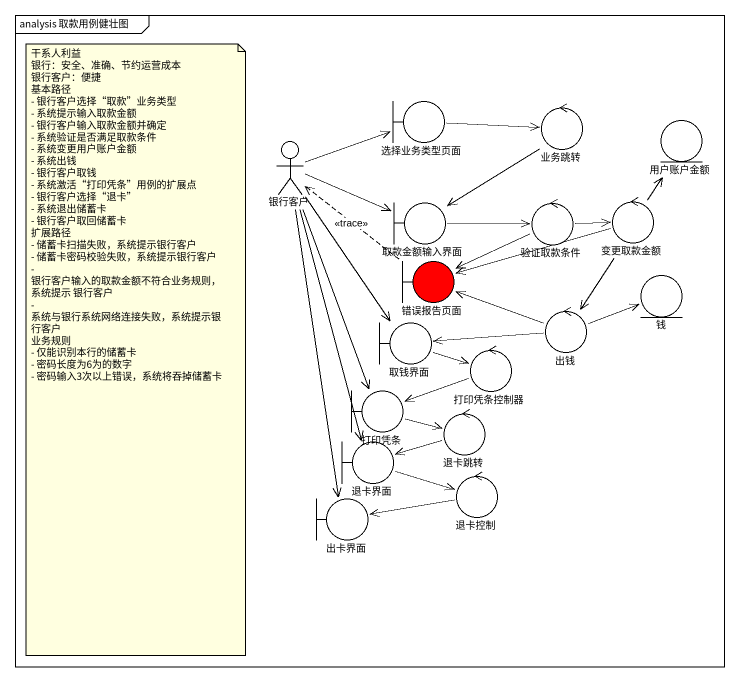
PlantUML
@startuml
mainframe analysis 取款用例健壮图
actor 银行客户
boundary 选择业务类型页面
control 业务跳转
entity 用户账户金额
boundary 取款金额输入界面
control 验证取款条件
control 变更取款金额
boundary 错误报告页面 #FF0000
control 出钱
entity 钱
boundary 取钱界面
control 打印凭条控制器
boundary 打印凭条
control 退卡跳转
boundary 退卡界面
control 退卡控制
boundary 出卡界面
银行客户 -right-> 选择业务类型页面
银行客户 -right-> 取款金额输入界面
银行客户 --> 取钱界面
银行客户 --> 打印凭条
银行客户 --> 退卡界面
银行客户 --> 出卡界面
选择业务类型页面 -right-> 业务跳转
业务跳转 --> 取款金额输入界面
取款金额输入界面 -right-> 验证取款条件
验证取款条件 -right-> 变更取款金额
验证取款条件 -left-> 错误报告页面
变更取款金额 -up-> 用户账户金额
变更取款金额 -left-> 错误报告页面
变更取款金额 --> 出钱
错误报告页面 .up.> 银行客户 : <<trace>>
出钱 -left-> 错误报告页面
出钱 -right-> 钱
出钱 -left-> 取钱界面
取钱界面 -right-> 打印凭条控制器
打印凭条控制器 -left-> 打印凭条
打印凭条 -right-> 退卡跳转
退卡跳转 -left-> 退卡界面
退卡界面 -right-> 退卡控制
退卡控制 -left-> 出卡界面
note as N1
  干系人利益
  银行：安全、准确、节约运营成本
  银行客户：便捷
  基本路径
  - 银行客户选择“取款”业务类型
  - 系统提示输入取款金额
  - 银行客户输入取款金额并确定
  - 系统验证是否满足取款条件
  - 系统变更用户账户金额
  - 系统出钱
  - 银行客户取钱
  - 系统激活“打印凭条”用例的扩展点
  - 银行客户选择“退卡”
  - 系统退出储蓄卡
  - 银行客户取回储蓄卡
  扩展路径
  - 储蓄卡扫描失败，系统提示银行客户
  - 储蓄卡密码校验失败，系统提示银行客户
  - 银行客户输入的取款金额不符合业务规则，系统提示 银行客户
  - 系统与银行系统网络连接失败，系统提示银行客户
  业务规则
  - 仅能识别本行的储蓄卡
  - 密码长度为6为的数字
  - 密码输入3次以上错误，系统将吞掉储蓄卡
end note
@enduml
